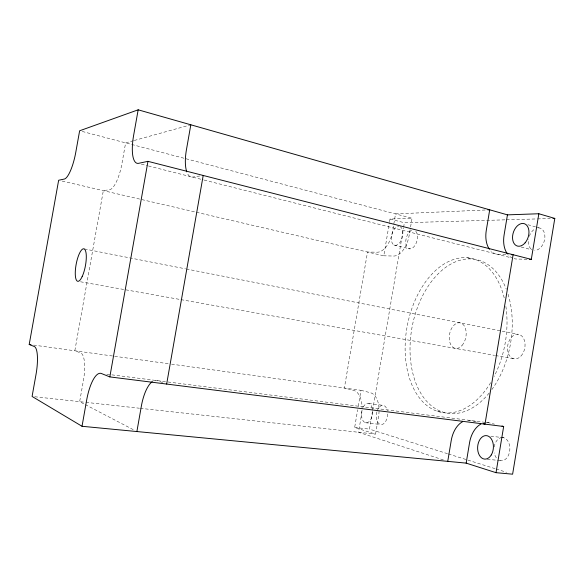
<?xml version="1.0" encoding="UTF-8"?>
<svg xmlns="http://www.w3.org/2000/svg" width="584" height="584" viewBox="0 0 584 584"><rect width="100%" height="100%" fill="white"/><g stroke="black" fill="none" stroke-linecap="round" stroke-linejoin="round"><path stroke-width="0.44" stroke-dasharray="2.92 2.19" d="M379.06 410.939A20.739 11.651 -83.4 0 1 378.549 416.429L375.556 434.138L354.663 427.451L357.663 409.771M358.262 406.23L360.963 390.316L169.484 363.861M196.414 212.269L383.783 255.807L389.411 222.621M389.564 221.723L390.017 219.036L412.049 218.255L410.267 228.76M447.541 453.702L369.453 429.116L372.49 411.173M372.643 410.275L403.464 228.132M403.617 227.234L404.376 222.745L505.569 219.825M410.121 229.629L409.085 235.761A20.615 11.541 -75.6 0 1 393.631 256.048L383.783 255.807M133.444 140.708L125.618 142.876L121.895 163.841A24.659 7.249 -77.6 0 1 109.712 189.669L103.332 190.639L74.825 350.78L80.687 352.904A24.827 7.337 -81.3 0 1 83.432 380.418L79.658 401.668L84.498 404.194M134.313 140.467L189.953 125.034M199.75 175.988L192.851 177.04A30.857 11.213 -76.3 0 1 186.829 172.017M485.18 210.014L395.536 213.905L392.528 231.614A20.849 11.351 -75.8 0 1 377.213 252.208L367.511 252.025L344.377 388.024L353.736 390.426A20.973 11.461 -83.3 0 1 362.087 408.807M506.481 219.803L536.565 218.934M537.477 218.905L550.245 218.54M505.853 254.588L498.612 254.456A25.149 16.286 -72.7 0 1 490.91 251.054M526.994 259.274L516.658 259.026A24.813 16.483 -72.4 0 1 514.081 258.661M487.297 459.272L502.006 460.747M34.777 396.748L85.089 402.266M85.994 402.361L139.415 408.223M140.321 408.326L375.556 434.138M354.663 427.451L369.453 429.116M490.794 436.197L503.715 437.715M365.401 422.728L380.315 424.466M106.806 374.205L167.075 381.87M167.98 381.987L489.487 422.896L494.487 424.159M437.569 411.384L442.679 412.049M368.665 403.478L383.535 405.413M33.675 345.093L168.579 363.737M80.512 281.78L180.076 299.475M180.974 299.636L494.597 355.371M495.488 355.532L514.168 358.846M84.512 248.959L185.464 268.822M186.362 268.998L518.227 334.296M62.152 181.069L195.531 212.065M394.054 245.054L409.975 248.901M467.55 257.785L472.565 259.019M141.394 164.184L147.577 165.754M148.46 165.973L203.225 179.835M204.108 180.062L510.744 257.668M360.963 390.316L370.482 392.733A20.739 11.651 -83.4 0 1 379.045 409.136M476.237 421.889L470.981 420.538A25.28 16.505 -85.8 0 0 466.696 420.312M390.017 219.036L404.376 222.745M82.234 131.458L412.049 218.255M521.191 247.017L531.776 249.799M527.914 224.716L535.433 226.833M536.265 227.066L540.441 228.242M448.41 453.972L495.261 468.726M496.13 468.996L506.54 472.274M443.409 459.944L358.518 432.269L361.554 414.355A20.973 11.461 -83.3 0 0 362.058 409.588M162.68 382.622L157.125 380.607A31.061 11.388 -82.3 0 0 152.906 381.199M85.3 404.617L133.663 429.861M415.793 231.257A9.636 5.526 -75.5 0 1 414.071 246.631A9.636 5.526 -75.5 0 1 405.771 242.783A9.636 5.526 -75.5 0 1 413.165 230.03M400.062 226.628A9.738 5.453 -75.6 0 1 400.376 241.886A9.738 5.453 -75.6 0 1 391.375 240.002A9.738 5.453 -75.6 0 1 398.668 226.337M501.641 437.562A11.636 7.964 -86.5 0 1 509.839 449.855A11.636 7.964 -86.5 0 1 499.94 460.535M496.342 457.856A11.636 7.964 -86.5 0 1 494.239 452.877M494.159 446.935A11.636 7.964 -86.5 0 1 500.955 437.686M538.404 227.891A11.578 7.862 -72.1 0 1 544.697 239.148A11.578 7.862 -72.1 0 1 534.674 250.441M530.922 248.893A11.578 7.862 -72.1 0 1 528.556 239.184M529.301 236.294A11.578 7.862 -72.1 0 1 534.134 229.461M377.154 411.012A9.694 5.577 -83.6 0 1 382.6 405.303A9.694 5.577 -83.6 0 1 387.323 410.705M387.623 413.954A9.694 5.577 -83.6 0 1 380.615 424.539A9.694 5.577 -83.6 0 1 376.921 411.786M363.263 406.997A9.789 5.504 -83.4 0 1 372.38 408.815M372.658 412.092A9.789 5.504 -83.4 0 1 365.693 422.801A9.789 5.504 -83.4 0 1 362.109 409.931M486.012 422.568A24.944 16.702 -86.2 0 1 489.487 422.896M512.46 258.099A24.813 16.483 -72.4 0 1 507.832 254.478M490.64 382.666A78.453 49.713 -79.4 0 1 414.187 389.659A78.453 49.713 -79.4 0 1 433.16 272.816A78.453 49.713 -79.4 0 1 504.328 298.373M505.875 306.396A78.453 49.713 -79.4 0 1 494.115 376.461M489.129 393.083A78.168 49.903 -79.4 0 1 417.524 387.002A78.168 49.903 -79.4 0 1 435.817 276.305A78.168 49.903 -79.4 0 1 506.299 289.211M508.051 294.219A78.168 49.903 -79.4 0 1 491.903 389.484M520.972 356.036A12.447 8.607 -79.4 0 0 520.373 334.997A12.447 8.607 -79.4 0 0 507.532 348.736A12.447 8.607 -79.4 0 0 520.972 356.036M462.083 345.385A12.994 8.278 -79.4 0 0 461.813 323.485A12.994 8.278 -79.4 0 0 449.235 337.99A12.994 8.278 -79.4 0 0 462.083 345.385"/><path stroke-width="0.88" d="M496.02 472.675L466.163 463.127L82.023 426.284L32.084 396.448L35.989 374.629A25.484 6.439 -81 0 0 34.31 346.531L29.2 344.48L58.648 180.252L64.313 179.054A25.309 6.366 -77.9 0 0 75.781 152.293L79.636 130.772L138.167 109.814L507.452 214.861L538.849 213.751L554.8 218.409L512.613 474.186L496.02 472.675L503.663 426.488L501.992 426.064M529.579 259.34L531.301 259.376L538.849 213.751M447.745 461.36L451.191 440.708A25.28 16.505 -85.8 0 1 462.47 421.772M466.163 463.127L469.551 442.745A24.944 16.702 -86.2 0 1 480.88 424.086M507.452 214.861L504.101 234.98A24.813 16.483 -72.4 0 0 507.357 253.85M136.89 431.539L141.321 406.325A31.061 11.388 -82.3 0 1 152.285 381.615M190.822 124.793L186.457 149.613A30.857 11.213 -76.3 0 0 186.581 171.273M166.652 384.06L203.203 175.47M82.023 426.284L86.636 400.252A32.098 10.132 -81.9 0 1 101.419 373.519L109.836 376.906L503.663 426.488M138.167 109.814L133.626 135.408A31.879 9.972 -76.8 0 0 138.649 163.316L147.964 161.337L531.301 259.376M109.836 376.906L147.964 161.337M487.896 209.897L489.706 209.817L486.311 230.198A25.149 16.286 -72.7 0 0 489.436 249.273M552.975 218.46L554.8 218.409M511.292 254.69L513.102 254.726L484.99 424.137L483.238 423.685M29.2 344.48L30.989 344.728M491.261 454.965A11.775 7.884 -86.2 0 0 487.348 435.788A11.775 7.884 -86.2 0 0 477.938 451.337A11.775 7.884 -86.2 0 0 491.261 454.965M525.147 242.783A11.716 7.782 -72.4 0 0 524.578 223.781A11.716 7.782 -72.4 0 0 512.54 237.98A11.716 7.782 -72.4 0 0 525.147 242.783M82.14 276.641A16.527 4.687 -79.4 0 0 84.746 249.368A16.527 4.687 -79.4 0 0 75.475 269.136A16.527 4.687 -79.4 0 0 82.14 276.641"/></g></svg>
